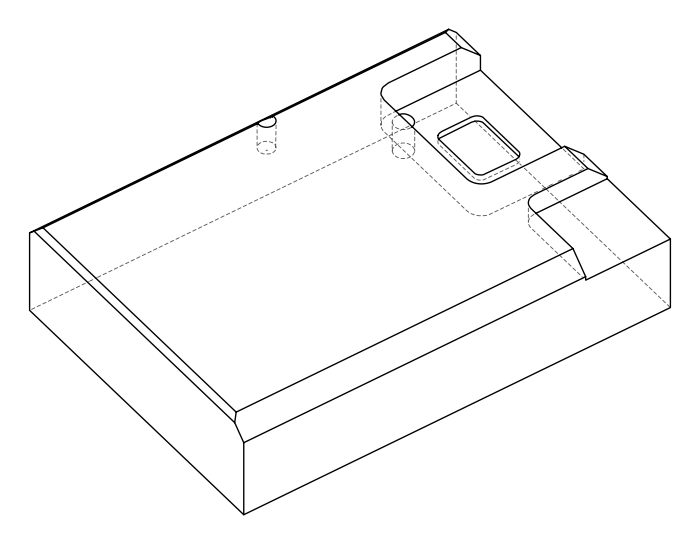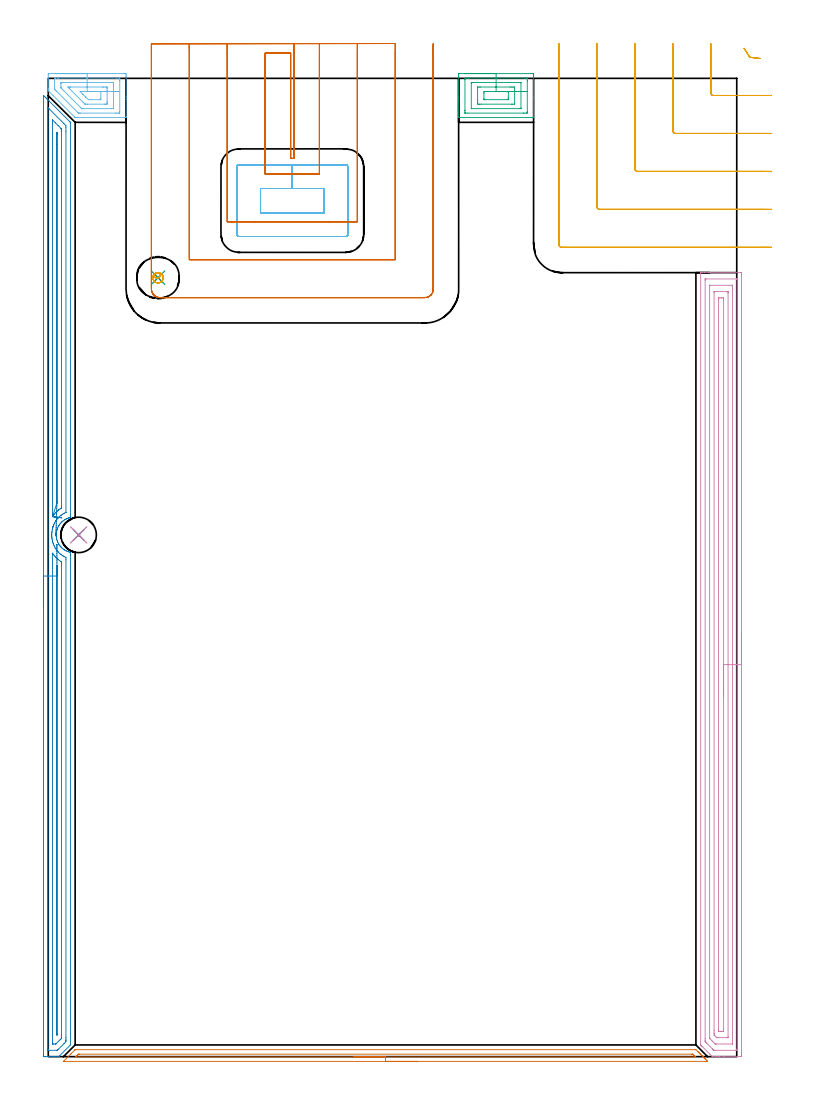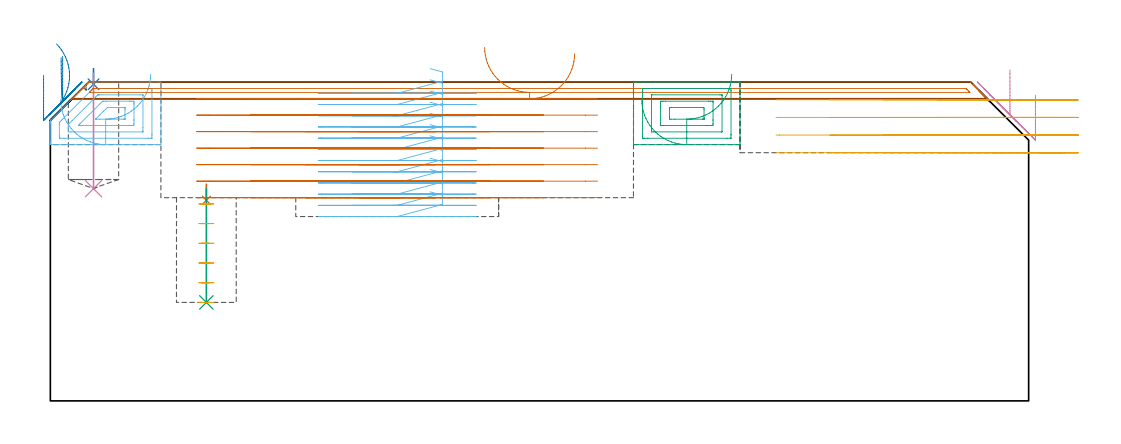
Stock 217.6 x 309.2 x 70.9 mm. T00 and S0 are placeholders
(PLAN: 13 operations, 7 tool changes, 51.3 min)
(1 SPOT_DRILL | STEP1POCKET | NXT0321_9005460120000 | 0.04 min | 2809 mm3)
(2 SPOT_DRILL_1 | STEP1POCKET_1 | NXT0321_9005460120000 | 0.03 min | 1 mm3)
(3 DRILL_BLIND_HOLE_INTO_CENTER | STEP1POCKET | NXT0301_128 | 0.11 min | 2600 mm3)
(4 DRILL_BLIND_HOLE_INTO_CENTER_1 | STEP1POCKET_1 | NXT0301_083 | 0.1 min | 2194 mm3)
(5 MILL_ROUGH_BLIND_HOLE_CONTOUR | STEP1POCKET | NXT0201_013 | Spiral | 0.4 min | 1401 mm3)
(6 AREA_MILL | FG_CHAMFER_SURFACE | UGT0205_001 | 1.19 min | 3054 mm3)
(7 AREA_MILL_1 | FG_CHAMFER_SURFACE_1 | UGT0205_001 | 3.36 min | 1431 mm3)
(8 AREA_MILL_2 | FG_CHAMFER_SURFACE_2 | UGT0205_001 | 9.67 min | 10668 mm3)
(9 AREA_MILL_3 | FG_CHAMFER_SURFACE_3 | UGT0205_001 | 1.25 min | 3644 mm3)
(10 AREA_MILL_4 | FG_CHAMFER_SURFACE_4 | UGT0205_001 | 10.14 min | 21143 mm3)
(11 MILL_CORNER_NOTCH_RECTANGULAR | CORNER_NOTCH_RECTANGULAR | UGT0201_008 | Follow Part, ap 4, ae 75% | 3.89 min | 60407 mm3)
(12 MILL_RECTANGULAR_POCKET | POCKET_RECTANGULAR_STRAIGHT | NXT0201_013 | Follow Part, ap 2.5, ae 75% | 5.33 min | 43335 mm3)
(13 MILL_SLOT | SLOT_PARTIAL_RECTANGULAR | UGT0201_008 | Follow Part, ap 4, ae 75% | 15.81 min | 165374 mm3)
(TOOL NXT0321_9005460120000 | NC Spot Drill, 142deg, 12mm, Carbide, Uncoated | D12 PA142 FL30 Z2)
(TOOL NXT0301_128 | Carbide Drill 12mm [861.1-1200-036A1-GP GC34] | D12 PA150 FL37.4 Z2)
(TOOL NXT0301_083 | Carbide Drill 11.2mm [860.1-1120-056A1-MM 2214] | D11.2 PA140 FL72 Z2)
(TOOL NXT0201_013 | ENDMILL 10mm | D10 FL30 Z4)
(TOOL UGT0205_001 | Chamfer Mill 20 x 3 x 45 deg. | D20 FL50 Z2)
(TOOL UGT0201_008 | End Mill 16 mm | D16 FL32 Z4)
(OP 1 SPOT_DRILL)
G17 G21 G94 G90
T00 M6
G54
G17 G0 G90 X34.7 Y246.2 S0 M3
G43 Z80.9 H0
G94 G81 G98 Z44.628 F250. R48.2
G80
M5
M2
(OP 2 SPOT_DRILL_1)
G17 G21 G94 G90
T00 M6
G54
G17 G0 G90 X9.6 Y164.9 S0 M3
G43 Z80.9 H0
G94 G81 G98 Z70.418 F250. R73.9
G80
M5
M2
(OP 3 DRILL_BLIND_HOLE_INTO_CENTER)
G17 G21 G94 G90
T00 M6
G54
G17 G0 G90 X34.7 Y246.2 S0 M3
G43 Z80.9 H1
G94 G81 G98 Z21.9 F250. R47.2
G80
M5
M2
(OP 4 DRILL_BLIND_HOLE_INTO_CENTER_1)
G17 G21 G94 G90
T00 M6
G54
G17 G0 G90 X9.6 Y164.9 S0 M3
G43 Z80.9 H1
G94 G81 G98 Z47.2 F250. R72.9
G80
M5
M2
(OP 5 MILL_ROUGH_BLIND_HOLE_CONTOUR)
G17 G21 G94 G90
T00 M6
G54
G17 G0 G90 X34.7 Y246.2 S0 M3
G43 Z80.9 H0
Z43.817
G94 G3 X35.313 Y247.237 R0.7 F250.
X33.905 Y247.646 R1.037
X33.254 Y245.405 R1.65
X33.905 Y247.646 R-1.65
X33.58 Y246.526 R0.825
X34.7 Y246.2 R0.825
G0 Z39.433
G3 X35.313 Y247.237 R0.7
X33.905 Y247.646 R1.037
X33.254 Y245.405 R1.65
X33.905 Y247.646 R-1.65
X33.58 Y246.526 R0.825
X34.7 Y246.2 R0.825
G0 Z35.05
G3 X35.313 Y247.237 R0.7
X33.905 Y247.646 R1.037
X33.254 Y245.405 R1.65
X33.905 Y247.646 R-1.65
X33.58 Y246.526 R0.825
X34.7 Y246.2 R0.825
G0 Z30.667
G3 X35.313 Y247.237 R0.7
X33.905 Y247.646 R1.037
X33.254 Y245.405 R1.65
X33.905 Y247.646 R-1.65
X33.58 Y246.526 R0.825
X34.7 Y246.2 R0.825
G0 Z26.283
G3 X35.313 Y247.237 R0.7
X33.905 Y247.646 R1.037
X33.254 Y245.405 R1.65
X33.905 Y247.646 R-1.65
X33.58 Y246.526 R0.825
X34.7 Y246.2 R0.825
G0 Z21.9
G3 X35.313 Y247.237 R0.7
X33.905 Y247.646 R1.037
X33.254 Y245.405 R1.65
X33.905 Y247.646 R-1.65
X33.58 Y246.526 R0.825
X34.7 Y246.2 R0.825
G0 Z80.9
M5
M2
(OP 6 AREA_MILL)
G17 G21 G94 G90
T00 M6
G54
G17 G0 G90 X2.3 Y310.7 S1061 M3
G43 Z80.9 H0
Z67.
G94 G1 X2.338 Z66.128 F250.
X2.452 Z65.264
X2.641 Z64.412
X2.903 Z63.58
X3.237 Z62.774
X3.64 Z62.
X4.108 Z61.264
X4.64 Z60.572
X5.229 Z59.929
X5.872 Z59.34
X6.564 Z58.809
X7.3 Z58.34
X8.074 Z57.937
X8.88 Z57.603
X9.712 Z57.341
X10.564 Z57.152
X11.428 Z57.038
X12.3 Z57.
X23.796 Y310.699 Z57.001
X24.175 Y310.697 Z57.003
X24.592 Y310.69 Z57.005
X24.596 Y310.322 Z57.373
X24.6 Y309.898 Z57.797
Y303.312 Z64.382
Y302.464 Z65.236
Y297.166 Z70.534
X24.59 Y296.807 Z70.893
X24.174 Y296.8 Z70.9
X9.221
X8.727 Z70.896
X8.494 Y296.804 Z70.89
X8.342 Y296.958 Z70.741
X0.048 Y305.252 Z62.448
X0.01 Y305.294 Z62.405
X0.003 Y305.485 Z62.215
X0. Y305.912 Z61.788
Y310.351 Z57.349
X0.01 Y310.692 Z57.006
X0.175 Y310.7 Z57.
X12.3
Y309.286 Z58.414
X21.696 Y309.285 Z58.415
X22.415 Y309.281 Z58.419
X22.583 Y309.279 Z58.421
X22.59 Y309.272 Z58.428
X22.597 Y309.264 Z58.436
X22.6 Y308.569 Z59.131
Y308.385 Z59.315
X22.599 Y298.748 Z68.952
X22.595 Y298.563 Z69.137
X22.585 Y298.221 Z69.479
X22.415 Y298.218 Z69.482
X22.254 Y298.216 Z69.484
X21.536 Y298.214 Z69.486
X21.375
X10.101 Y298.215 Z69.485
X9.94
X9.582 Y298.22 Z69.48
X9.541 Y298.221 Z69.479
X9.47 Y298.288 Z69.412
X9.358 Y298.394 Z69.306
X9.221 Y298.528 Z69.172
X2.685 Y305.064 Z62.636
X2.436 Y305.315 Z62.385
X2.185 Y305.571 Z62.129
X2.01 Y305.759 Z61.941
X2.005 Y305.941 Z61.759
X2.001 Y306.123 Z61.577
Y308.752 Z58.948
X2.005 Y308.937 Z58.763
X2.015 Y309.279 Z58.421
X2.185 Y309.282 Z58.418
X2.346 Y309.284 Z58.416
X3.064 Y309.286 Z58.414
X3.225
X12.3
Y307.871 Z59.829
X20.478
X20.548 Y307.869 Z59.831
X20.559 Y307.867 Z59.833
X20.59 Y307.859 Z59.841
X20.598 Y307.751 Z59.949
X20.599 Y307.693 Z60.007
X20.6 Y306.873 Z60.827
X20.599 Y299.807 Z67.893
X20.596 Y299.705 Z67.995
X20.591 Y299.654 Z68.046
X20.587 Y299.636 Z68.064
X19.956 Y299.629 Z68.071
X10.981
X10.801 Y299.63 Z68.07
X10.682 Y299.632 Z68.068
X10.591 Y299.635 Z68.065
X10.546 Y299.665 Z68.035
X10.398 Y299.807 Z67.893
X10.101 Y300.099 Z67.601
X4.823 Y305.376 Z62.324
X4.262 Y305.941 Z61.759
X4.077 Y306.131 Z61.569
X4.013 Y306.198 Z61.502
X4.009 Y306.249 Z61.451
X4.005 Y306.351 Z61.349
X4. Y306.761 Z60.939
Y307.637 Z60.063
X4.001 Y307.693 Z60.007
X4.004 Y307.795 Z59.905
X4.009 Y307.846 Z59.854
X4.013 Y307.864 Z59.836
X4.644 Y307.871 Z59.829
X12.3
Y306.457 Z61.243
X17.138
X17.499
X18.017 Y306.456 Z61.244
X18.382 Y306.454 Z61.246
X18.575 Y306.45 Z61.25
X18.592 Y306.244 Z61.456
X18.597 Y305.941 Z61.759
X18.6 Y305.36 Z62.34
Y305.064 Z62.636
Y301.855 Z65.845
X18.599 Y301.559 Z66.141
X18.597 Y301.269 Z66.431
X18.593 Y301.124 Z66.576
X18.59 Y301.057 Z66.643
X18.53 Y301.049 Z66.651
X18.017 Y301.045 Z66.655
X17.656 Y301.043 Z66.657
X12.379
X11.86 Y301.045 Z66.655
X11.688 Y301.048 Z66.652
X11.629 Y301.05 Z66.65
X11.578 Y301.083 Z66.617
X10.981 Y301.668 Z66.032
X6.583 Y306.067 Z61.633
X6.324 Y306.337 Z61.363
X6.217 Y306.451 Z61.249
X6.273 Y306.452 Z61.248
X6.583 Y306.455 Z61.245
X6.893 Y306.457 Z61.243
X7.101
X12.3
Y305.043 Z62.657
X16.28
X16.473 Y305.041 Z62.659
X16.569 Y305.038 Z62.662
X16.587 Y305.036 Z62.664
X16.591 Y305.025 Z62.675
X16.596 Y304.996 Z62.704
X16.598 Y304.925 Z62.775
X16.6 Y302.971 Z64.729
X16.598 Y302.631 Z65.069
X16.595 Y302.534 Z65.166
X16.59 Y302.475 Z65.225
X16.585 Y302.463 Z65.237
X16.579 Y302.461 Z65.239
X16.473 Y302.459 Z65.241
X16.258 Y302.457 Z65.243
X13.598
X12.74 Y302.462 Z65.238
X12.711 Y302.464 Z65.236
X11.86 Y303.242 Z64.458
X11.788 Y303.312 Z64.388
X10.981 Y304.117 Z63.583
X10.91 Y304.188 Z63.512
X10.101 Y305.002 Z62.698
X10.089 Y305.021 Z62.679
X10.101 Y305.036 Z62.664
X10.127 Y305.038 Z62.662
X11.002 Y305.043 Z62.657
X12.3
X13.172 Z62.695
X14.036 Z62.809
X14.888 Z62.998
X15.72 Z63.26
X16.526 Z63.594
X17.3 Z63.997
X18.036 Z64.465
X18.728 Z64.997
X19.371 Z65.586
X19.96 Z66.229
X20.491 Z66.921
X20.96 Z67.657
X21.363 Z68.431
X21.697 Z69.237
X21.959 Z70.069
X22.148 Z70.921
X22.262 Z71.785
X22.3 Z72.657
G0 Z80.9
M5
M2
(OP 7 AREA_MILL_1)
G17 G21 G94 G90
T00 M6
G54
G17 G0 G90 X116.6 Y-1.5 S1061 M3
G43 Z80.9 H0
Z77.2
G94 G1 X116.562 Z76.328 F250.
X116.448 Z75.464
X116.259 Z74.612
X115.997 Z73.78
X115.663 Z72.974
X115.26 Z72.2
X114.792 Z71.464
X114.261 Z70.772
X113.671 Z70.129
X113.028 Z69.54
X112.336 Z69.009
X111.6 Z68.54
X110.826 Z68.137
X110.02 Z67.803
X109.188 Z67.541
X108.337 Z67.352
X107.472 Z67.238
X106.6 Z67.2
X4.911 Y-1.499 Z67.201
X4.814 Y-1.491 Z67.205
X4.877 Y-1.423 Z67.275
X6.049 Y-0.25 Z68.449
X7.178 Y0.878 Z69.578
X8.423 Y2.123 Z70.822
X8.438 Y2.138 Z70.838
X8.5 Y2.201 Z70.899
X204.7
X205.222 Y1.68 Z70.376
X205.31 Y1.59 Z70.29
X205.428 Y1.473 Z70.172
X205.518 Y1.384 Z70.08
X205.604 Y1.297 Z69.996
X205.725 Y1.175 Z69.875
X205.813 Y1.089 Z69.785
X205.897 Y1.003 Z69.702
X206.022 Y0.878 Z69.577
X206.109 Y0.793 Z69.489
X206.191 Y0.709 Z69.408
X206.319 Y0.581 Z69.28
X206.404 Y0.498 Z69.194
X206.485 Y0.415 Z69.115
X206.617 Y0.284 Z68.983
X206.7 Y0.202 Z68.898
X206.779 Y0.122 Z68.821
X206.914 Y-0.013 Z68.686
X206.995 Y-0.093 Z68.603
X207.073 Y-0.172 Z68.527
X207.211 Y-0.311 Z68.389
X207.29 Y-0.389 Z68.308
X207.366 Y-0.466 Z68.233
X207.508 Y-0.608 Z68.091
X207.586 Y-0.684 Z68.012
X207.66 Y-0.76 Z67.94
X207.805 Y-0.905 Z67.794
X207.881 Y-0.98 Z67.717
X208.097 Y-1.197 Z67.503
X208.324 Y-1.423 Z67.276
X208.381 Y-1.493 Z67.206
X208.337 Y-1.499 Z67.2
X106.6 Y-1.5
Y-0.086 Z68.614
X8.954
X8.753 Y-0.079 Z68.621
X8.686 Y-0.074 Z68.626
X8.7 Y-0.055 Z68.645
X8.722 Y-0.03 Z68.67
X8.961 Y0.212 Z68.912
X9.254 Y0.503 Z69.203
X9.438 Y0.682 Z69.382
X9.527 Y0.765 Z69.465
X9.551 Y0.779 Z69.479
X9.575 Y0.782 Z69.482
X9.629 Y0.784 Z69.484
X9.849 Y0.786 Z69.486
X203.347
X203.574 Y0.784 Z69.484
X203.628 Y0.782 Z69.482
X203.651 Y0.779 Z69.479
X203.682 Y0.756 Z69.456
X203.79 Y0.656 Z69.356
X203.946 Y0.503 Z69.203
X204.239 Y0.212 Z68.912
X204.418 Y0.031 Z68.731
X204.465 Y-0.018 Z68.682
X204.51 Y-0.07 Z68.63
X204.515 Y-0.08 Z68.62
X204.503 Y-0.082 Z68.618
X204.451 Y-0.084 Z68.616
X204.239 Y-0.086 Z68.614
X106.6
X105.729 Z68.652
X104.864 Z68.766
X104.012 Z68.955
X103.18 Z69.217
X102.374 Z69.551
X101.6 Z69.954
X100.864 Z70.423
X100.172 Z70.954
X99.529 Z71.543
X98.94 Z72.186
X98.409 Z72.879
X97.94 Z73.614
X97.537 Z74.388
X97.203 Z75.194
X96.941 Z76.026
X96.752 Z76.878
X96.638 Z77.743
X96.6 Z78.614
G0 Z80.9
M5
M2
(OP 8 AREA_MILL_2)
G17 G21 G94 G90
T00 M6
G54
G17 G0 G90 X-1.5 Y141.9 S1061 M3
G43 Z80.9 H0
Z72.4
G94 G1 Y141.938 Z71.528 F250.
Y142.052 Z70.664
Y142.241 Z69.812
Y142.503 Z68.98
Y142.837 Z68.174
Y143.24 Z67.4
Y143.708 Z66.664
Y144.24 Z65.972
Y144.829 Z65.329
Y145.472 Z64.74
Y146.164 Z64.208
Y146.9 Z63.74
Y147.674 Z63.337
Y148.48 Z63.003
Y149.312 Z62.741
Y150.164 Z62.552
Y151.028 Z62.438
Y151.9 Z62.4
X-1.499 Y303.788 Z62.399
X-1.496 Z62.402
X-1.489 Z62.409
X-1.136 Y303.436 Z62.764
X-0.892 Y303.193 Z63.006
X-0.739 Y303.042 Z63.156
X-0.594 Y302.895 Z63.304
X-0.445 Y302.746 Z63.452
X-0.303 Y302.605 Z63.592
X-0.168 Y302.469 Z63.73
X0.001 Y302.3 Z63.899
X6.695 Y295.606 Z70.594
X6.932 Y295.366 Z70.829
X6.997 Y295.294 Z70.889
X7. Y295.159 Z70.9
Y170.644
X6.996 Y170.399 Z70.89
X6.927 Y170.378 Z70.822
X6.775 Y170.334 Z70.672
X6.676 Y170.308 Z70.572
X6.59 Y170.286 Z70.487
X6.296 Y170.198 Z70.195
X6.258 Y170.187 Z70.158
X6.175 Y170.154 Z70.074
X6.033 Y170.098 Z69.931
X5.803 Y169.991 Z69.701
X5.582 Y169.888 Z69.481
X5.404 Y169.789 Z69.304
X5.141 Y169.643 Z69.041
X4.638 Y169.295 Z68.537
X4.495 Y169.168 Z68.391
X4.31 Y169.008 Z68.208
X4.25 Y168.956 Z68.149
X3.987 Y168.688 Z67.886
X3.796 Y168.47 Z67.695
X3.737 Y168.403 Z67.637
X3.543 Y168.142 Z67.441
X3.477 Y168.044 Z67.375
X3.36 Y167.871 Z67.258
X3.155 Y167.511 Z67.054
X2.952 Y167.069 Z66.847
X2.895 Y166.922 Z66.793
X2.832 Y166.753 Z66.73
X2.787 Y166.628 Z66.681
X2.783 Y166.619 Z66.677
X2.702 Y166.332 Z66.6
X2.658 Y166.175 Z66.556
X2.592 Y165.828 Z66.489
X2.576 Y165.735 Z66.47
X2.575 Y165.727 Z66.468
X2.52 Y165.281 Z66.418
X2.508 Y165.082 Z66.407
X2.507 Y165.058 Z66.405
X2.508 Y164.972 Z66.4
X2.506 Y164.821 Z66.402
X2.509 Y164.737 Z66.403
X2.511 Y164.611 Z66.411
X2.53 Y164.387 Z66.429
X2.593 Y163.943 Z66.49
X2.691 Y163.494 Z66.589
X2.828 Y163.05 Z66.722
X2.873 Y162.931 Z66.772
X2.895 Y162.876 Z66.794
X2.944 Y162.76 Z66.839
X3.008 Y162.599 Z66.904
X3.186 Y162.231 Z67.085
X3.219 Y162.165 Z67.117
X3.222 Y162.158 Z67.12
X3.288 Y162.04 Z67.187
X3.36 Y161.926 Z67.258
X3.594 Y161.591 Z67.492
X3.768 Y161.366 Z67.665
X3.844 Y161.266 Z67.743
X4. Y161.095 Z67.899
X4.043 Y161.048 Z67.94
X4.25 Y160.84 Z68.15
X4.523 Y160.601 Z68.422
X4.807 Y160.374 Z68.705
X4.931 Y160.293 Z68.829
X5.141 Y160.156 Z69.04
X5.367 Y160.031 Z69.266
X5.582 Y159.912 Z69.481
X5.859 Y159.784 Z69.758
X6.032 Y159.705 Z69.932
X6.359 Y159.584 Z70.259
X6.689 Y159.482 Z70.589
X6.994 Y159.399 Z70.892
X7. Y158.594 Z70.9
Y3.7
X3.477 Y0.175 Z67.373
X3.312 Y0.012 Z67.209
X3.296 Y0.001 Z67.192
X3.043 Y0. Z66.943
X2.071 Z65.97
X1.441 Z65.337
X0.254 Z64.152
X-0.303 Z63.591
X-0.897 Z62.999
X-1.094 Z62.801
X-1.176 Y0.002 Z62.72
X-1.493 Y0.01 Z62.403
X-1.496 Y0.279 Z62.401
X-1.499 Y0.607
X-1.5 Y151.9 Z62.4
X-0.086 Z63.814
X-0.085 Y299.622 Z63.815
X-0.084 Y299.809 Z63.816
X-0.081 Y299.902 Z63.819
X-0.079 Y299.915 Z63.821
X-0.075 Y299.914 Z63.825
X-0.045 Y299.887 Z63.855
X0.227 Y299.622 Z64.127
X4.931 Y294.918 Z68.831
X5.576 Y294.267 Z69.476
X5.584 Y293.599 Z69.484
X5.586 Y292.482 Z69.486
X5.585 Y172.094 Z69.485
X5.584 Y172.039 Z69.484
X5.582 Y172.013 Z69.482
X5.58 Y172.004 Z69.48
X5.555 Y171.983 Z69.455
X5.134 Y171.775 Z69.034
X4.931 Y171.665 Z68.831
X4.568 Y171.461 Z68.468
X4.059 Y171.12 Z67.959
X4.041 Y171.108 Z67.941
X4.017 Y171.091 Z67.917
X3.568 Y170.7 Z67.468
X3.186 Y170.331 Z67.086
X3.122 Y170.264 Z67.022
X3.062 Y170.198 Z66.962
X2.72 Y169.782 Z66.62
X2.374 Y169.305 Z66.274
X2.349 Y169.269 Z66.249
X2.314 Y169.212 Z66.214
X2.029 Y168.705 Z65.929
X1.89 Y168.413 Z65.79
X1.746 Y168.101 Z65.646
X1.52 Y167.52 Z65.42
X1.507 Y167.486 Z65.407
X1.499 Y167.461 Z65.399
X1.441 Y167.263 Z65.341
X1.312 Y166.76 Z65.212
X1.286 Y166.628 Z65.186
X1.178 Y166.005 Z65.078
X1.146 Y165.735 Z65.046
X1.102 Y165.19 Z65.002
X1.096 Y164.842 Z64.996
X1.121 Y164.277 Z65.021
X1.156 Y163.95 Z65.056
X1.201 Y163.633 Z65.101
X1.273 Y163.229 Z65.173
X1.313 Y163.057 Z65.213
X1.441 Y162.553 Z65.341
X1.564 Y162.165 Z65.464
X1.638 Y161.964 Z65.538
X1.817 Y161.535 Z65.717
X1.943 Y161.272 Z65.843
X2.067 Y161.02 Z65.967
X2.314 Y160.592 Z66.214
X2.461 Y160.38 Z66.361
X2.889 Y159.791 Z66.789
X3.159 Y159.487 Z67.059
X3.186 Y159.46 Z67.086
X3.646 Y159.017 Z67.546
X4.059 Y158.681 Z67.959
X4.17 Y158.594 Z68.07
X4.635 Y158.298 Z68.535
X4.931 Y158.135 Z68.831
X5.579 Y157.79 Z69.479
X5.58 Y157.702 Z69.48
X5.585 Y157.033 Z69.485
X5.586 Y5.963 Z69.486
X5.585 Y5.294 Z69.485
X5.583 Y5.07 Z69.483
X5.579 Y4.74 Z69.479
X4.979 Y4.129 Z68.879
X3.186 Y2.336 Z67.086
X2.911 Y2.064 Z66.811
X2.867 Y2.024 Z66.767
X2.848 Y2.01 Z66.748
X2.819 Y2.007 Z66.719
X2.696 Y2.001 Z66.596
X0.08 Y2. Z63.98
X-0.046 Y2.003 Z63.854
X-0.072 Y2.006 Z63.828
X-0.079 Y2.01 Z63.821
X-0.082 Y2.017 Z63.818
X-0.084 Y2.047 Z63.816
X-0.086 Y2.17 Z63.814
Y2.392
Y151.9
X1.328 Z65.228
X1.329 Y158.71 Z65.229
X1.331 Y158.941 Z65.231
X1.335 Y159.094 Z65.235
X1.337 Y159.119 Z65.237
X1.345 Y159.11 Z65.245
X1.373 Y159.075 Z65.273
X1.441 Y158.983 Z65.341
X1.732 Y158.594 Z65.632
X1.987 Y158.263 Z65.887
X2.314 Y157.894 Z66.214
X2.504 Y157.702 Z66.404
X2.857 Y157.369 Z66.757
X3.186 Y157.091 Z67.086
X3.538 Y156.809 Z67.438
X4.059 Y156.463 Z67.959
X4.127 Y156.416 Z68.027
X4.161 Y156.393 Z68.061
X4.165 Y156.263 Z68.065
X4.17 Y156.032 Z68.07
X4.171 Y155.917 Z68.071
Y155.801
Y6.74
X4.167 Y5.963 Z68.067
X4.165 Y5.854 Z68.065
X4.152 Y5.764 Z68.052
X4.059 Y5.665 Z67.959
X3.767 Y5.368 Z67.667
X3.471 Y5.07 Z67.371
X2.577 Y4.178 Z66.477
X2.44 Y4.048 Z66.34
X2.399 Y4.01 Z66.299
X2.314 Y4.008 Z66.214
X1.614 Y4.001 Z65.514
X1.441 Y4.003 Z65.341
X1.384 Y4.006 Z65.284
X1.343 Y4.009 Z65.243
X1.335 Y4.063 Z65.235
X1.332 Y4.178 Z65.232
X1.33 Y4.292 Z65.23
X1.328 Y5.07 Z65.228
Y151.9
X2.743 Z66.643
Y154.57
X2.744 Y155.024 Z66.644
X2.746 Y155.038 Z66.646
X2.749 Y155.048 Z66.649
X2.755 Y155.024 Z66.655
X2.756 Y155.009 Z66.656
X2.757 Y154.57 Z66.657
Y154.131
Y7.295
X2.755 Y6.855 Z66.655
X2.754 Y6.842 Z66.654
X2.752 Y6.836 Z66.652
X2.75 Y6.855 Z66.65
X2.743 Y7.294 Z66.643
Y7.309
Y151.9
Y152.772 Z66.681
Y153.637 Z66.795
Y154.488 Z66.983
Y155.32 Z67.246
Y156.126 Z67.58
Y156.9 Z67.982
Y157.636 Z68.451
Y158.328 Z68.982
Y158.971 Z69.572
Y159.56 Z70.215
Y160.092 Z70.907
Y160.56 Z71.643
Y160.963 Z72.416
Y161.297 Z73.222
Y161.559 Z74.054
Y161.748 Z74.906
Y161.862 Z75.771
Y161.9 Z76.643
G0 X1.384 Y170.665 Z79.377
G1 X1.967 Y170.596 Z78.731
X2.492 Y170.534 Z78.037
X2.955 Y170.479 Z77.3
X3.352 Y170.432 Z76.525
X3.681 Y170.392 Z75.718
X3.938 Y170.362 Z74.885
X4.123 Y170.34 Z74.032
X4.233 Y170.327 Z73.167
X4.268 Y170.323 Z72.295
X4.227 Y170.328 Z71.424
X4.111 Y170.341 Z70.559
X3.92 Y170.364 Z69.708
X3.657 Y170.395 Z68.877
X3.322 Y170.435 Z68.072
X2.92 Y170.483 Z67.3
X2.452 Y170.538 Z66.566
X1.922 Y170.601 Z65.876
X1.335 Y170.671 Z65.235
X1.333 Z65.233
X1.332 Y170.678 Z65.232
X1.33 Y170.744 Z65.23
X1.329 Y170.975 Z65.229
X1.328 Y171.091 Z65.228
X1.329 Y295.275 Z65.229
X1.332 Y296.052 Z65.232
X1.333 Y296.053 Z65.233
X1.344 Y296.052 Z65.244
X1.441 Y295.957 Z65.341
X2.241 Y295.159 Z66.141
X3.134 Y294.267 Z67.034
X4.026 Y293.374 Z67.926
X4.059 Y293.34 Z67.959
X4.157 Y293.232 Z68.057
X4.166 Y292.828 Z68.066
X4.17 Y292.597 Z68.07
X4.171 Y292.482 Z68.071
Y292.366
Y173.653
X4.17 Y173.537 Z68.07
X4.167 Y173.461 Z68.067
X4.164 Y173.407 Z68.064
X4.149 Y173.395 Z68.049
X4.059 Y173.334 Z67.959
X3.788 Y173.152 Z67.688
X3.383 Y172.876 Z67.283
X3.272 Y172.788 Z67.172
X3.186 Y172.716 Z67.086
X2.8 Y172.379 Z66.7
X2.384 Y171.983 Z66.284
X2.349 Y171.947 Z66.249
X2.314 Y171.908 Z66.214
X1.942 Y171.471 Z65.842
X1.642 Y171.091 Z65.542
X1.555 Y170.974 Z65.455
X1.35 Y170.69 Z65.25
X1.335 Y170.671 Z65.235
X2.749 Y175.009 Z66.649
X2.744 Y175.1 Z66.644
X2.743 Y175.114 Z66.643
Y291.589
X2.744 Y292.028 Z66.644
X2.745 Y292.041 Z66.645
X2.75 Y292.05 Z66.65
X2.754 Y292.042 Z66.654
X2.756 Y292.029 Z66.656
X2.757 Y291.589 Z66.657
Y288.381
Y175.538
X2.752 Y175.105 Z66.652
X2.749 Y175.009 Z66.649
X2.719 Y174.137 Z66.657
X2.69 Y173.269 Z66.742
X2.661 Y172.412 Z66.902
X2.632 Y171.572 Z67.136
X2.605 Y170.756 Z67.442
X2.578 Y169.969 Z67.819
X2.553 Y169.219 Z68.262
X2.529 Y168.509 Z68.77
X2.506 Y167.847 Z69.337
X2.486 Y167.237 Z69.96
X2.467 Y166.683 Z70.633
X2.45 Y166.19 Z71.353
X2.436 Y165.761 Z72.113
X2.423 Y165.4 Z72.907
X2.413 Y165.11 Z73.73
X2.406 Y164.893 Z74.574
X2.401 Y164.75 Z75.435
X2.399 Y164.682 Z76.305
G0 Z80.9
M5
M2
(OP 9 AREA_MILL_3)
G17 G21 G94 G90
T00 M6
G54
G17 G0 G90 X131.55 Y310.7 S1061 M3
G43 Z80.9 H0
Z67.
G94 G1 X131.588 Z66.128 F250.
X131.702 Z65.264
X131.891 Z64.412
X132.153 Z63.58
X132.487 Z62.774
X132.89 Z62.
X133.358 Z61.264
X133.89 Z60.572
X134.479 Z59.929
X135.122 Z59.34
X135.814 Z58.809
X136.55 Z58.34
X137.324 Z57.937
X138.13 Z57.603
X138.962 Z57.341
X139.814 Z57.152
X140.678 Z57.038
X141.55 Z57.
X152.6
X152.98 Y310.698 Z57.002
X153.392 Y310.69 Z57.005
X153.397 Y310.322 Z57.373
X153.4 Y309.903 Z57.792
Y303.312 Z64.382
Y302.474 Z65.226
Y297.161 Z70.538
X153.39 Y296.807 Z70.893
X152.98 Y296.8 Z70.9
X130.12
X129.71 Y296.807 Z70.893
X129.7 Y297.162 Z70.538
Y302.474 Z65.226
Y303.312 Z64.382
Y309.903 Z57.792
X129.703 Y310.322 Z57.373
X129.708 Y310.69 Z57.005
X130.12 Y310.7 Z57.
X141.55
Y309.286 Z58.414
X150.503 Y309.285 Z58.415
X151.221 Y309.282 Z58.418
X151.388 Y309.279 Z58.421
X151.393 Y309.275 Z58.425
X151.398 Y309.27 Z58.43
X151.4 Y308.569 Z59.131
Y308.391 Z59.309
X151.399 Y298.753 Z68.947
X151.397 Y298.575 Z69.125
X151.39 Y298.226 Z69.474
X151.221 Y298.22 Z69.48
X151.058 Y298.217 Z69.483
X150.342 Y298.215 Z69.486
X150.182 Y298.214
X132.597 Y298.215 Z69.485
X131.879 Y298.218 Z69.482
X131.712 Y298.221 Z69.479
X131.707 Y298.225 Z69.475
X131.702 Y298.23 Z69.47
X131.7 Y298.931 Z68.769
Y299.109 Z68.591
X131.701 Y308.747 Z58.953
X131.703 Y308.925 Z58.775
X131.71 Y309.274 Z58.426
X131.879 Y309.28 Z58.42
X132.042 Y309.283 Z58.417
X132.758 Y309.286 Z58.415
X132.918 Z58.414
X141.55
Y307.872 Z59.829
X149.284 Y307.871
X149.351 Y307.87 Z59.83
X149.362 Y307.868 Z59.832
X149.39 Y307.857 Z59.843
X149.399 Y307.757 Z59.943
X149.4 Y299.807 Z67.893
X149.398 Y299.705 Z67.995
X149.395 Y299.655 Z68.045
X149.391 Y299.636 Z68.064
X149.3 Y299.633 Z68.067
X148.942 Y299.629 Z68.071
X133.816
X133.749 Y299.63 Z68.07
X133.738 Y299.632 Z68.068
X133.71 Y299.643 Z68.057
X133.701 Y299.743 Z67.957
X133.7 Y307.693 Z60.007
X133.702 Y307.795 Z59.905
X133.705 Y307.845 Z59.855
X133.709 Y307.864 Z59.836
X133.8 Y307.867 Z59.833
X134.158 Y307.871 Z59.829
X141.55 Y307.872
Y306.457 Z61.243
X145.946
X146.307
X146.825 Y306.456 Z61.244
X147.19 Y306.454 Z61.246
X147.378 Y306.45 Z61.25
X147.393 Y306.251 Z61.449
X147.397 Y305.941 Z61.759
X147.4 Y305.368 Z62.332
Y305.064 Z62.636
X147.399 Y301.273 Z66.427
X147.396 Y301.13 Z66.57
X147.391 Y301.059 Z66.641
X147.388 Y301.049 Z66.651
X147.377 Y301.047 Z66.653
X147.342 Y301.044 Z66.656
X146.825 Y301.043 Z66.657
X146.465
X136.793
X136.275 Y301.044 Z66.656
X135.91 Y301.046 Z66.654
X135.722 Y301.05 Z66.65
X135.707 Y301.249 Z66.451
X135.703 Y301.559 Z66.141
X135.7 Y302.132 Z65.568
Y302.436 Z65.264
X135.701 Y306.227 Z61.473
X135.704 Y306.37 Z61.33
X135.709 Y306.441 Z61.259
X135.712 Y306.451 Z61.249
X135.723 Y306.453 Z61.247
X135.758 Y306.456 Z61.244
X136.275 Y306.457 Z61.243
X136.635
X141.55
Y305.043 Z62.657
X145.067
X145.088
X145.281 Y305.04 Z62.66
X145.376 Y305.036 Z62.664
X145.39 Y305.035 Z62.665
X145.394 Y305.02 Z62.68
X145.397 Y304.993 Z62.707
X145.399 Y304.927 Z62.773
X145.4 Y304.732 Z62.968
X145.398 Y302.982 Z64.718
X145.39 Y302.648 Z65.052
X145.379 Y302.464 Z65.236
X145.045 Y302.457 Z65.243
X138.012
X137.819 Y302.46 Z65.24
X137.724 Y302.464 Z65.236
X137.71 Y302.465 Z65.235
X137.706 Y302.48 Z65.22
X137.703 Y302.507 Z65.193
X137.701 Y302.573 Z65.127
X137.7 Y302.768 Z64.932
X137.702 Y304.518 Z63.182
X137.71 Y304.852 Z62.848
X137.721 Y305.036 Z62.664
X138.055 Y305.043 Z62.657
X138.912
X141.55
X142.422 Z62.695
X143.286 Z62.809
X144.138 Z62.998
X144.97 Z63.26
X145.776 Z63.594
X146.55 Z63.997
X147.286 Z64.465
X147.978 Z64.997
X148.621 Z65.586
X149.21 Z66.229
X149.741 Z66.921
X150.21 Z67.657
X150.613 Z68.431
X150.947 Z69.237
X151.209 Z70.069
X151.398 Z70.92
X151.512 Z71.785
X151.55 Z72.657
G0 Z80.9
M5
M2
(OP 10 AREA_MILL_4)
G17 G21 G94 G90
T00 M6
G54
G17 G0 G90 X219.1 Y133.9 S1061 M3
G43 Z80.9 H0
Z68.
G94 G1 Y133.862 Z67.128 F250.
Y133.748 Z66.263
Y133.559 Z65.412
Y133.297 Z64.58
Y132.963 Z63.774
Y132.56 Z63.
Y132.092 Z62.264
Y131.56 Z61.572
Y130.971 Z60.929
Y130.328 Z60.34
Y129.636 Z59.808
Y128.9 Z59.34
Y128.126 Z58.937
Y127.32 Z58.603
Y126.488 Z58.341
Y125.636 Z58.152
Y124.772 Z58.038
Y123.9 Z58.
Y1.166
X219.099 Y0.618 Z58.001
X219.097 Y0.276 Z58.002
X219.093 Y0.01 Z58.004
X218.763 Y0. Z58.334
X213.523 Z63.572
X212.112 Z64.985
X211.777 Z65.319
X211.107 Z65.993
X210.03 Z67.068
X209.909 Y0.002 Z67.188
X209.88 Y0.022 Z67.219
X209.815 Y0.084 Z67.284
X209.157 Y0.742 Z67.94
X206.601 Y3.298 Z70.498
X206.537 Y3.363 Z70.562
X206.229 Y3.675 Z70.871
X206.207 Y3.699 Z70.893
X206.2 Y4.191 Z70.9
Y247.629
X206.202 Y247.79 Z70.888
X206.327 Y247.797 Z70.766
X206.459 Y247.8 Z70.641
X206.74 Z70.359
X207.41 Z69.684
X208.619 Z68.478
X209.157 Z67.937
X218.763 Z58.334
X219.036 Y247.796 Z58.061
X219.092 Y247.79 Z58.005
X219.099 Y247.732 Z57.999
X219.1 Y247.182 Z58.
Y123.9
X217.686 Z59.414
X217.685 Y2.405 Z59.415
X217.682 Y2.062 Z59.418
X217.68 Y2.022 Z59.42
X217.677 Y2.01 Z59.423
X217.649 Y2.007 Z59.451
X217.544 Y2.003 Z59.556
X217.412 Y2. Z59.688
X210.903 Z66.197
X210.424 Y2.002 Z66.676
X210.377 Y2.006 Z66.723
X210.354 Y2.01 Z66.746
X210.267 Y2.091 Z66.833
X210.112 Y2.239 Z66.988
X210.03 Y2.32 Z67.07
X209.945 Y2.405 Z67.155
X208.159 Y4.191 Z68.941
X208.028 Y4.325 Z69.072
X207.749 Y4.613 Z69.351
X207.621 Y4.753 Z69.479
X207.619 Y4.791 Z69.481
X207.616 Y4.874 Z69.484
X207.615 Y5.085 Z69.485
X207.614 Y5.769 Z69.486
X207.615 Y245.395 Z69.485
X207.618 Y245.737 Z69.482
X207.62 Y245.778 Z69.48
X207.623 Y245.79 Z69.477
X207.651 Y245.793 Z69.449
X207.756 Y245.797 Z69.344
X207.888 Y245.8 Z69.212
X217.494 Z59.606
X217.64 Y245.797 Z59.46
X217.67 Y245.794 Z59.43
X217.679 Y245.79 Z59.421
X217.681 Y245.781 Z59.419
X217.684 Y245.747 Z59.416
X217.685 Y245.604 Z59.415
X217.686 Y123.9 Z59.414
X216.272 Z60.828
X216.271 Y4.191 Z60.829
X216.27 Y4.061 Z60.83
X216.268 Y4.017 Z60.832
X216.265 Y4.01 Z60.835
X216.259 Y4.005 Z60.841
X216.237 Y4.002 Z60.863
X216.143 Y4.001 Z60.957
X211.09 Z66.01
X210.903 Y4.004 Z66.197
X210.842 Y4.009 Z66.258
X210.797 Y4.015 Z66.304
X210.76 Y4.048 Z66.34
X210.61 Y4.191 Z66.49
X210.03 Y4.769 Z67.07
X209.715 Y5.085 Z67.385
X209.157 Y5.646 Z67.943
X209.077 Y5.73 Z68.023
X209.039 Y5.771 Z68.061
X209.035 Y5.847 Z68.065
X209.031 Y5.978 Z68.069
X209.029 Y6.109 Z68.071
Y243.609
X209.03 Y243.739 Z68.07
X209.032 Y243.783 Z68.068
X209.035 Y243.79 Z68.065
X209.041 Y243.794 Z68.059
X209.063 Y243.798 Z68.037
X209.157 Y243.799 Z67.943
X216.143 Z60.957
X216.205 Y243.798 Z60.895
X216.254 Y243.793 Z60.846
X216.264 Y243.79 Z60.836
X216.267 Y243.776 Z60.833
X216.269 Y243.74 Z60.831
X216.271 Y243.609 Z60.829
X216.272 Y243.477 Z60.828
Y123.9
X214.857 Z62.243
Y6.243
X214.854 Y6.117 Z62.246
X214.85 Y6.036 Z62.25
X214.844 Y6.009 Z62.256
X214.822 Y6.008 Z62.278
X214.397 Y6. Z62.703
X214.375 Z62.725
X211.755 Z65.345
X211.329 Y6.003 Z65.771
X211.277 Y6.006 Z65.823
X211.252 Y6.01 Z65.848
X211.211 Y6.046 Z65.889
X211.075 Y6.176 Z66.025
X210.903 Y6.346 Z66.197
X210.644 Y6.607 Z66.456
X210.514 Y6.742 Z66.586
X210.451 Y6.81 Z66.649
X210.449 Y6.871 Z66.651
X210.444 Y7.341 Z66.656
X210.443 Y7.765 Z66.657
Y8.236
Y241.557
X210.446 Y241.683 Z66.654
X210.45 Y241.764 Z66.65
X210.456 Y241.791 Z66.644
X210.478 Y241.792 Z66.622
X210.903 Y241.8 Z66.197
X210.925 Z66.175
X214.397 Z62.703
X214.418 Z62.682
X214.815 Y241.79 Z62.285
X214.851 Y241.783 Z62.249
X214.854 Y241.752 Z62.246
X214.856 Y241.706 Z62.244
X214.857 Y241.661 Z62.243
Y241.351
Y123.9
X213.443 Z63.657
Y8.658
X213.441 Y8.252 Z63.659
X213.437 Y8.05 Z63.663
X213.435 Y8.01 Z63.665
X213.385 Y8.006 Z63.715
X213.292 Y8.001 Z63.808
X212.65 Y8. Z64.45
X212.42 Z64.68
X211.94 Y8.007 Z65.16
X211.887 Y8.01 Z65.213
X211.864 Y8.019 Z65.236
X211.862 Y8.055 Z65.238
X211.859 Y8.228 Z65.241
X211.857 Y8.576 Z65.243
Y8.658
Y239.142
X211.859 Y239.548 Z65.241
X211.863 Y239.75 Z65.237
X211.865 Y239.79 Z65.235
X211.915 Y239.794 Z65.185
X212.008 Y239.799 Z65.092
X212.65 Y239.8 Z64.45
X212.88 Z64.22
X213.361 Y239.793 Z63.739
X213.413 Y239.79 Z63.687
X213.437 Y239.781 Z63.663
X213.438 Y239.745 Z63.662
X213.441 Y239.572 Z63.659
X213.443 Y239.224 Z63.657
Y239.142
Y123.9
Y123.028 Z63.695
Y122.164 Z63.809
Y121.312 Z63.998
Y120.48 Z64.26
Y119.674 Z64.594
Y118.9 Z64.997
Y118.164 Z65.465
Y117.472 Z65.996
Y116.829 Z66.586
Y116.24 Z67.229
Y115.708 Z67.921
Y115.24 Z68.657
Y114.837 Z69.431
Y114.503 Z70.237
Y114.241 Z71.069
Y114.052 Z71.92
Y113.938 Z72.785
Y113.9 Z73.657
G0 Z80.9
M5
M2
(OP 11 MILL_CORNER_NOTCH_RECTANGULAR)
G17 G21 G94 G90
T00 M6
G54
G17 G0 G90 X219.917 Y318.704 S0 M3
G43 Z80.9 H0
Z66.975
G94 G1 X221.525 Y316.171 F250.
G3 X222.114 Y315.805 R0.8
G1 X225.097 Y315.483
G0 Z80.9
X209.383 Y320.2
Z66.975
G1 X209.399 Y317.2
X209.4 Y316.946 F500.
Y304.596
G3 X210.196 Y303.8 R0.8
G1 X225.357
G2 X225.6 Y303.799 R48.
G1 X228.6 Y303.784 F250.
G0 Z80.9
X197.378 Y320.2
Z66.975
G1 X197.399 Y317.2
X197.4 Y316.946 F500.
Y292.596
G3 X198.196 Y291.8 R0.8
G1 X225.357
X225.6 Y291.799
X228.6 Y291.779 F250.
G0 Z80.9
X185.367 Y320.2
Z66.975
G1 X185.399 Y317.2
G2 X185.4 Y316.946 R24. F500.
G1 Y280.596
G3 X186.196 Y279.8 R0.8
G1 X225.357
G2 X225.6 Y279.799 R24.
G1 X228.6 Y279.768 F250.
G0 Z80.9
X173.334 Y320.199
Z66.975
G1 X173.397 Y317.2
G2 X173.4 Y316.946 R12. F500.
G1 Y268.596
G3 X174.196 Y267.8 R0.8
G1 X225.357
G2 X225.6 Y267.798 R12.
G1 X228.599 Y267.737 F250.
G0 Z80.9
X161.4 Y319.946
Z66.975
G1 Y316.946
Y256.596 F500.
G3 X162.196 Y255.8 R0.8
G1 X225.357
X228.357 F250.
G0 Z80.9
X219.917 Y318.704
Z63.05
G1 X221.525 Y316.171
G3 X222.114 Y315.805 R0.8
G1 X225.097 Y315.483
G0 Z80.9
X209.4 Y320.2
Z63.05
G1 Y317.2
Y304.596 F500.
G3 X210.196 Y303.8 R0.8
G1 X225.6
X228.6 F250.
G0 Z80.9
X197.4 Y320.2
Z63.05
G1 Y317.2
Y292.596 F500.
G3 X198.196 Y291.8 R0.8
G1 X225.6
X228.6 F250.
G0 Z80.9
X185.4 Y320.2
Z63.05
G1 Y317.2
Y280.596 F500.
G3 X186.196 Y279.8 R0.8
G1 X225.6
X228.6 F250.
G0 Z80.9
X173.4 Y320.2
Z63.05
G1 Y317.2
Y268.596 F500.
G3 X174.196 Y267.8 R0.8
G1 X225.6
X228.6 F250.
G0 Z80.9
X161.4 Y320.2
Z63.05
G1 Y317.2
Y256.596 F500.
G3 X162.196 Y255.8 R0.8
G1 X225.6
X228.6 F250.
G0 Z80.9
X219.917 Y318.704
Z59.125
G1 X221.525 Y316.171
G3 X222.114 Y315.805 R0.8
G1 X225.097 Y315.483
G0 Z80.9
X209.4 Y320.2
Z59.125
G1 Y317.2
Y304.596 F500.
G3 X210.196 Y303.8 R0.8
G1 X225.6
X228.6 F250.
G0 Z80.9
X197.4 Y320.2
Z59.125
G1 Y317.2
Y292.596 F500.
G3 X198.196 Y291.8 R0.8
G1 X225.6
X228.6 F250.
G0 Z80.9
X185.4 Y320.2
Z59.125
G1 Y317.2
Y280.596 F500.
G3 X186.196 Y279.8 R0.8
G1 X225.6
X228.6 F250.
G0 Z80.9
X173.4 Y320.2
Z59.125
G1 Y317.2
Y268.596 F500.
G3 X174.196 Y267.8 R0.8
G1 X225.6
X228.6 F250.
G0 Z80.9
X161.4 Y320.2
Z59.125
G1 Y317.2
Y256.596 F500.
G3 X162.196 Y255.8 R0.8
G1 X225.6
X228.6 F250.
G0 Z80.9
X219.917 Y318.704
Z55.2
G1 X221.525 Y316.171
G3 X222.114 Y315.805 R0.8
G1 X225.097 Y315.483
G0 Z80.9
X209.4 Y320.2
Z55.2
G1 Y317.2
Y304.596 F500.
G3 X210.196 Y303.8 R0.8
G1 X225.6
X228.6 F250.
G0 Z80.9
X197.4 Y320.2
Z55.2
G1 Y317.2
Y292.596 F500.
G3 X198.196 Y291.8 R0.8
G1 X225.6
X228.6 F250.
G0 Z80.9
X185.4 Y320.2
Z55.2
G1 Y317.2
Y280.596 F500.
G3 X186.196 Y279.8 R0.8
G1 X225.6
X228.6 F250.
G0 Z80.9
X173.4 Y320.2
Z55.2
G1 Y317.2
Y268.596 F500.
G3 X174.196 Y267.8 R0.8
G1 X225.6
X228.6 F250.
G0 Z80.9
X161.4 Y320.2
Z55.2
G1 Y317.2
Y256.596 F500.
G3 X162.196 Y255.8 R0.8
G1 X225.6
X228.6 F250.
G0 Z80.9
M5
M2
(OP 12 MILL_RECTANGULAR_POCKET)
G17 G21 G94 G90
T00 M6
G54
G17 G0 G90 X84.455 Y266.7 S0 M3
G43 Z80.9 H0
Z73.9
G94 G1 X87.2 Z73.164 F250.
Y274.4 Z71.101
X77.15 Z68.408
X67.1 F500.
Y266.7
X87.2
Y274.4
X77.15
Y281.9
X60.3
G3 X59.6 Y281.2 R0.7
G1 Y259.9
G3 X60.3 Y259.2 R0.7
G1 X94.
G3 X94.7 Y259.9 R0.7
G1 Y281.2
G3 X94. Y281.9 R0.7
G1 X77.15
X76.15
G0 X84.455 Y266.7 Z71.408
G1 X87.2 Z70.673 F250.
Y274.4 Z68.609
X77.15 Z65.917
X67.1 F500.
Y266.7
X87.2
Y274.4
X77.15
Y281.9
X60.3
G3 X59.6 Y281.2 R0.7
G1 Y259.9
G3 X60.3 Y259.2 R0.7
G1 X94.
G3 X94.7 Y259.9 R0.7
G1 Y281.2
G3 X94. Y281.9 R0.7
G1 X77.15
X76.15
G0 X84.455 Y266.7 Z68.917
G1 X87.2 Z68.181 F250.
Y274.4 Z66.118
X77.15 Z63.425
X67.1 F500.
Y266.7
X87.2
Y274.4
X77.15
Y281.9
X60.3
G3 X59.6 Y281.2 R0.7
G1 Y259.9
G3 X60.3 Y259.2 R0.7
G1 X94.
G3 X94.7 Y259.9 R0.7
G1 Y281.2
G3 X94. Y281.9 R0.7
G1 X77.15
X76.15
G0 X84.455 Y266.7 Z66.425
G1 X87.2 Z65.689 F250.
Y274.4 Z63.626
X77.15 Z60.933
X67.1 F500.
Y266.7
X87.2
Y274.4
X77.15
Y281.9
X60.3
G3 X59.6 Y281.2 R0.7
G1 Y259.9
G3 X60.3 Y259.2 R0.7
G1 X94.
G3 X94.7 Y259.9 R0.7
G1 Y281.2
G3 X94. Y281.9 R0.7
G1 X77.15
X76.15
G0 X84.455 Y266.7 Z63.933
G1 X87.2 Z63.198 F250.
Y274.4 Z61.134
X77.15 Z58.442
X67.1 F500.
Y266.7
X87.2
Y274.4
X77.15
Y281.9
X60.3
G3 X59.6 Y281.2 R0.7
G1 Y259.9
G3 X60.3 Y259.2 R0.7
G1 X94.
G3 X94.7 Y259.9 R0.7
G1 Y281.2
G3 X94. Y281.9 R0.7
G1 X77.15
X76.15
G0 X84.455 Y266.7 Z61.442
G1 X87.2 Z60.706 F250.
Y274.4 Z58.643
X77.15 Z55.95
X67.1 F500.
Y266.7
X87.2
Y274.4
X77.15
Y281.9
X60.3
G3 X59.6 Y281.2 R0.7
G1 Y259.9
G3 X60.3 Y259.2 R0.7
G1 X94.
G3 X94.7 Y259.9 R0.7
G1 Y281.2
G3 X94. Y281.9 R0.7
G1 X77.15
X76.15
G0 X84.455 Y266.7 Z58.95
G1 X87.2 Z58.214 F250.
Y274.4 Z56.151
X77.15 Z53.458
X67.1 F500.
Y266.7
X87.2
Y274.4
X77.15
Y281.9
X60.3
G3 X59.6 Y281.2 R0.7
G1 Y259.9
G3 X60.3 Y259.2 R0.7
G1 X94.
G3 X94.7 Y259.9 R0.7
G1 Y281.2
G3 X94. Y281.9 R0.7
G1 X77.15
X76.15
G0 X84.455 Y266.7 Z56.458
G1 X87.2 Z55.723 F250.
Y274.4 Z53.66
X77.15 Z50.967
X67.1 F500.
Y266.7
X87.2
Y274.4
X77.15
Y281.9
X60.3
G3 X59.6 Y281.2 R0.7
G1 Y259.9
G3 X60.3 Y259.2 R0.7
G1 X94.
G3 X94.7 Y259.9 R0.7
G1 Y281.2
G3 X94. Y281.9 R0.7
G1 X77.15
X76.15
G0 X84.455 Y266.7 Z53.967
G1 X87.2 Z53.231 F250.
Y274.4 Z51.168
X77.15 Z48.475
X67.1 F500.
Y266.7
X87.2
Y274.4
X77.15
Y281.9
X60.3
G3 X59.6 Y281.2 R0.7
G1 Y259.9
G3 X60.3 Y259.2 R0.7
G1 X94.
G3 X94.7 Y259.9 R0.7
G1 Y281.2
G3 X94. Y281.9 R0.7
G1 X77.15
X76.15
G0 X84.455 Y266.7 Z51.475
G1 X87.2 Z50.739 F250.
Y274.4 Z48.676
X77.15 Z45.983
X67.1 F500.
Y266.7
X87.2
Y274.4
X77.15
Y281.9
X60.3
G3 X59.6 Y281.2 R0.7
G1 Y259.9
G3 X60.3 Y259.2 R0.7
G1 X94.
G3 X94.7 Y259.9 R0.7
G1 Y281.2
G3 X94. Y281.9 R0.7
G1 X77.15
X76.15
G0 X84.455 Y266.7 Z48.983
G1 X87.2 Z48.248 F250.
Y274.4 Z46.185
X77.15 Z43.492
X67.1 F500.
Y266.7
X87.2
Y274.4
X77.15
Y281.9
X60.3
G3 X59.6 Y281.2 R0.7
G1 Y259.9
G3 X60.3 Y259.2 R0.7
G1 X94.
G3 X94.7 Y259.9 R0.7
G1 Y281.2
G3 X94. Y281.9 R0.7
G1 X77.15
X76.15
G0 X84.455 Y266.7 Z46.492
G1 X87.2 Z45.756 F250.
Y274.4 Z43.693
X77.15 Z41.
X67.1 F500.
Y266.7
X87.2
Y274.4
X77.15
Y281.9
X60.3
G3 X59.6 Y281.2 R0.7
G1 Y259.9
G3 X60.3 Y259.2 R0.7
G1 X94.
G3 X94.7 Y259.9 R0.7
G1 Y281.2
G3 X94. Y281.9 R0.7
G1 X77.15
X76.15
G0 Z80.9
M5
M2
(OP 13 MILL_SLOT)
G17 G21 G94 G90
T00 M6
G54
G17 G0 G90 X77.718 Y320.2 S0 M3
G43 Z80.9 H0
Z67.228
G94 G1 X77.701 Y317.2 F250.
G3 X77.7 Y316.946 R44. F500.
G1 Y283.9
X76.6
Y316.945
X76.599 Y317.2
X68.599
X68.6 Y316.945
Y278.9
X85.7
Y316.946
X85.701 Y317.2
X85.722 Y320.2 F250.
X56.567
X56.599 Y317.2
G2 X56.6 Y316.945 R24. F500.
G1 Y263.9
X62.6
X65.6 F250.
X88.7 F500.
X91.7 F250.
X97.7 F500.
Y316.946
G2 X97.701 Y317.2 R24.
G1 X97.733 Y320.2 F250.
X44.534 Y320.199
X44.597 Y317.2
G2 X44.6 Y316.945 R12. F500.
G1 Y251.9
X109.7
Y316.946
G2 X109.703 Y317.2 R12.
G1 X109.766 Y320.199 F250.
X32.6 Y319.945
Y316.945
Y242.6 F500.
G3 X35.3 Y239.9 R2.7
G1 X119.
G3 X121.7 Y242.6 R2.7
G1 Y316.946
Y319.946 F250.
G0 X77.7 Y320.2 Z63.557
G1 Y317.2
Y283.9 F500.
X76.6
Y317.2
X68.6
Y278.9
X85.7
Y317.2
Y320.2 F250.
X56.6
Y317.2
Y263.9 F500.
X62.6
X65.6 F250.
X88.7 F500.
X91.7 F250.
X97.7 F500.
Y317.2
Y320.2 F250.
X44.6
Y317.2
Y251.9 F500.
X109.7
Y317.2
Y320.2 F250.
X32.6
Y317.2
Y242.6 F500.
G3 X35.3 Y239.9 R2.7
G1 X119.
G3 X121.7 Y242.6 R2.7
G1 Y317.2
Y320.2 F250.
G0 X77.7 Z59.886
G1 Y317.2
Y283.9 F500.
X76.6
Y317.2
X68.6
Y278.9
X85.7
Y283.9
Y317.2
Y320.2 F250.
X56.6
Y317.2
Y263.9 F500.
X62.6
X65.6 F250.
X88.7 F500.
X91.7 F250.
X97.7 F500.
Y317.2
Y320.2 F250.
X44.6
Y317.2
Y251.9 F500.
X109.7
Y317.2
Y320.2 F250.
X32.6
Y317.2
Y242.6 F500.
G3 X35.3 Y239.9 R2.7
G1 X119.
G3 X121.7 Y242.6 R2.7
G1 Y317.2
Y320.2 F250.
G0 X77.7 Z56.214
G1 Y317.2
Y283.9 F500.
X76.6
Y317.2
X68.6
Y278.9
X85.7
Y317.2
Y320.2 F250.
X56.6
Y317.2
Y263.9 F500.
X62.6
X65.6 F250.
X88.7 F500.
X91.7 F250.
X97.7 F500.
Y317.2
Y320.2 F250.
X44.6
Y317.2
Y251.9 F500.
X109.7
Y317.2
Y320.2 F250.
X32.6
Y317.2
Y242.6 F500.
G3 X35.3 Y239.9 R2.7
G1 X119.
G3 X121.7 Y242.6 R2.7
G1 Y317.2
Y320.2 F250.
G0 X77.7 Z52.543
G1 Y317.2
Y283.9 F500.
X76.6
Y317.2
X68.6
Y278.9
X85.7
Y283.9
Y317.2
Y320.2 F250.
X56.6
Y317.2
Y263.9 F500.
X62.6
X65.6 F250.
X88.7 F500.
X91.7 F250.
X97.7 F500.
Y317.2
Y320.2 F250.
X44.6
Y317.2
Y251.9 F500.
X109.7
Y317.2
Y320.2 F250.
X32.6
Y317.2
Y242.6 F500.
G3 X35.3 Y239.9 R2.7
G1 X119.
G3 X121.7 Y242.6 R2.7
G1 Y317.2
Y320.2 F250.
G0 X77.7 Z48.871
G1 Y317.2
Y283.9 F500.
X76.6
Y317.2
X68.6
Y278.9
X85.7
Y283.9
Y317.2
Y320.2 F250.
X56.6
Y317.2
Y263.9 F500.
X62.6
X65.6 F250.
X88.7 F500.
X91.7 F250.
X97.7 F500.
Y317.2
Y320.2 F250.
X44.6
Y317.2
Y251.9 F500.
X109.7
Y317.2
Y320.2 F250.
X32.6
Y317.2
Y242.6 F500.
G3 X35.3 Y239.9 R2.7
G1 X119.
G3 X121.7 Y242.6 R2.7
G1 Y317.2
Y320.2 F250.
G0 X77.7 Z45.2
G1 Y317.2
Y283.9 F500.
X76.6
Y317.2
X68.6
Y278.9
X85.7
Y283.9
Y317.2
Y320.2 F250.
X56.6
Y317.2
Y263.9 F500.
X62.6
X65.6 F250.
X88.7 F500.
X91.7 F250.
X97.7 F500.
Y317.2
Y320.2 F250.
X44.6
Y317.2
Y251.9 F500.
X109.7
Y317.2
Y320.2 F250.
X32.6
Y317.2
Y242.6 F500.
G3 X35.3 Y239.9 R2.7
G1 X119.
G3 X121.7 Y242.6 R2.7
G1 Y317.2
Y320.2 F250.
G0 Z80.9
M5
M2
